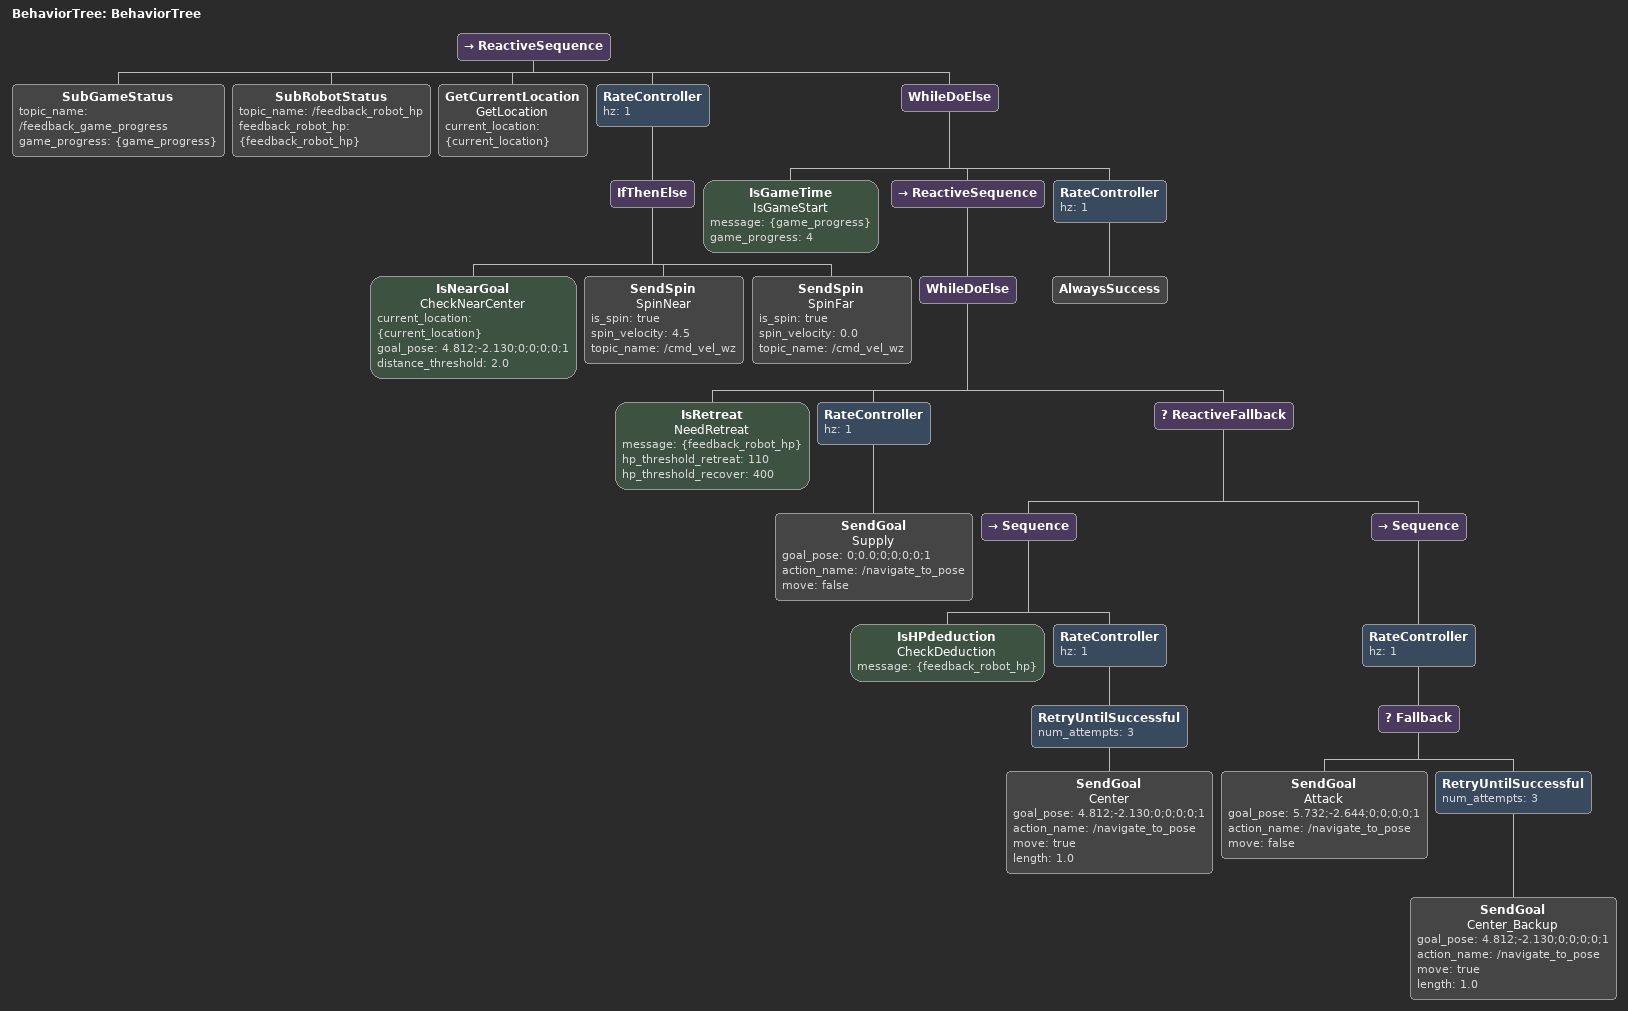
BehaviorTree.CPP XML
<?xml version="1.0" encoding="UTF-8"?>
<root BTCPP_format="4"
      main_tree_to_execute="BehaviorTree">
  <BehaviorTree ID="BehaviorTree">
    <ReactiveSequence>
      <SubGameStatus topic_name="/feedback_game_progress"
                     game_progress="{game_progress}"/>
      <SubRobotStatus topic_name="/feedback_robot_hp"
                      feedback_robot_hp="{feedback_robot_hp}"/>

      <GetCurrentLocation name="GetLocation"
                          current_location="{current_location}"/>

      <RateController hz="1">
        <IfThenElse>
          <IsNearGoal name="CheckNearCenter"
                      current_location="{current_location}"
                      goal_pose="4.812;-2.130;0;0;0;0;1"
                      distance_threshold="2.0"/>
          <SendSpin name="SpinNear"
                    is_spin="true"
                    spin_velocity="4.5"
                    topic_name="/cmd_vel_wz"/>
          <SendSpin name="SpinFar"
                    is_spin="true"
                    spin_velocity="0.0"
                    topic_name="/cmd_vel_wz"/>
        </IfThenElse>
      </RateController>

      <WhileDoElse>
        <IsGameTime name="IsGameStart"
                    message="{game_progress}"
                    game_progress="4"/>

        <ReactiveSequence>
          <WhileDoElse>
            <IsRetreat name="NeedRetreat"
                       message="{feedback_robot_hp}"
                       hp_threshold_retreat="110"
                       hp_threshold_recover="400"/>

            <RateController hz="1">
              <SendGoal name="Supply"
                        goal_pose="0;0.0;0;0;0;0;1"
                        action_name="/navigate_to_pose"
                        move="false"/>
            </RateController>

            <ReactiveFallback>
              <Sequence>
                <IsHPdeduction name="CheckDeduction" message="{feedback_robot_hp}"/>
                <RateController hz="1">
                  <RetryUntilSuccessful num_attempts="3">
                    <SendGoal name="Center"
                              goal_pose="4.812;-2.130;0;0;0;0;1"
                              action_name="/navigate_to_pose"
                              move="true"
                              length="1.0"/>
                  </RetryUntilSuccessful>
                </RateController>
              </Sequence>

              <Sequence>
                <RateController hz="1">
                  <Fallback>
                    <SendGoal name="Attack"
                              goal_pose="5.732;-2.644;0;0;0;0;1"
                              action_name="/navigate_to_pose"
                              move="false"/>

                    <RetryUntilSuccessful num_attempts="3">
                      <SendGoal name="Center_Backup"
                                goal_pose="4.812;-2.130;0;0;0;0;1"
                                action_name="/navigate_to_pose"
                                move="true"
                                length="1.0"/>
                    </RetryUntilSuccessful>
                  </Fallback>
                </RateController>
              </Sequence>
            </ReactiveFallback>

          </WhileDoElse>
        </ReactiveSequence>

        <RateController hz="1">
          <AlwaysSuccess/>
        </RateController>
      </WhileDoElse>
    </ReactiveSequence>
  </BehaviorTree>

</root>
